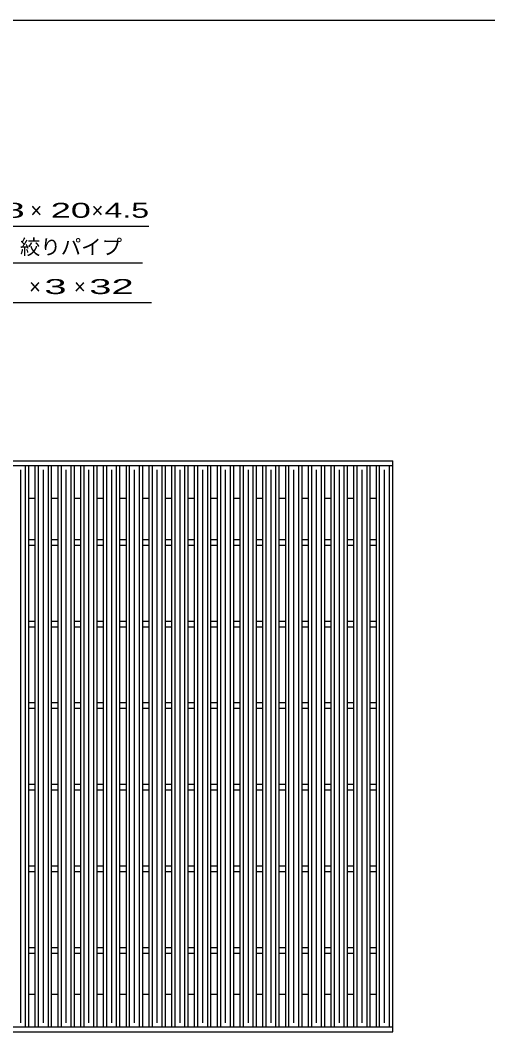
# Model space of a CAD drawing. Units: millimetres, scale not verified. Extents: x -1820 to 1736, y -1282 to 1048.
# Drawn here: x -874 to -301, y -192 to 1048 of the extents above; entities that cross this region are included whole.
import ezdxf
from ezdxf.enums import TextEntityAlignment as Align

# ---------------------------------------------------------------- set-up
doc = ezdxf.new("R2010")
doc.units = ezdxf.units.MM
doc.header["$LTSCALE"] = 10
for name, color, linetype, lineweight in [('CADPAC_LAYER_0000', 150, 'Continuous', 25), ('CADPAC_LAYER_0016', 3, 'Continuous', 25), ('CADPAC_LAYER_0022', 2, 'Continuous', 25)]:
    doc.layers.add(name, color=color, linetype=linetype, lineweight=lineweight)
doc.styles.add('ベクトル', font='')
doc.styles.get('ベクトル').set_extended_font_data('ベクトル')

msp = doc.modelspace()

# ---------------------------------------------------------------- linework, layer by layer
at = {"layer": 'CADPAC_LAYER_0000'}
msp.add_line((-1724, 1048.5), (1736, 1048.5), dxfattribs=at)
at = {"layer": 'CADPAC_LAYER_0016'}
for p, q in [((-1414, 508.5), (-418, 508.5)), ((-418, 502.5), (-418, 508.5)), ((-1414, 502.5), (-418, 502.5)), ((-883.9, 502.5), (-863.9, 502.5)), ((-873.9, -180.5), (-873.9, 497.5)), ((-867.9, -185.5), (-867.9, 502.5)), ((-863.9, -185.5), (-863.9, 502.5)), ((-856, -185.5), (-856, 502.5)), ((-856, 502.5), (-836, 502.5)), ((-852, -185.5), (-852, 502.5)), ((-846, -180.5), (-846, 497.5)), ((-840, -185.5), (-840, 502.5)), ((-836, -185.5), (-836, 502.5)), ((-828.1, -185.5), (-828.1, 502.5)), ((-828.1, 502.5), (-808.1, 502.5)), ((-824.1, -185.5), (-824.1, 502.5)), ((-818.1, -180.5), (-818.1, 497.5)), ((-812.1, -185.5), (-812.1, 502.5)), ((-808.1, -185.5), (-808.1, 502.5)), ((-800.2, -185.5), (-800.2, 502.5)), ((-800.2, 502.5), (-780.2, 502.5)), ((-796.2, -185.5), (-796.2, 502.5)), ((-790.2, -180.5), (-790.2, 497.5)), ((-784.2, -185.5), (-784.2, 502.5)), ((-780.2, -185.5), (-780.2, 502.5)), ((-772.3, -185.5), (-772.3, 502.5)), ((-772.3, 502.5), (-752.3, 502.5)), ((-768.3, -185.5), (-768.3, 502.5)), ((-762.3, -180.5), (-762.3, 497.5)), ((-756.3, -185.5), (-756.3, 502.5)), ((-752.3, -185.5), (-752.3, 502.5)), ((-744.4, -185.5), (-744.4, 502.5)), ((-744.4, 502.5), (-724.4, 502.5)), ((-740.4, -185.5), (-740.4, 502.5)), ((-734.4, -180.5), (-734.4, 497.5)), ((-728.4, -185.5), (-728.4, 502.5)), ((-724.4, -185.5), (-724.4, 502.5)), ((-716.5, -185.5), (-716.5, 502.5)), ((-716.5, 502.5), (-696.5, 502.5)), ((-712.5, -185.5), (-712.5, 502.5)), ((-706.5, -180.5), (-706.5, 497.5)), ((-700.5, -185.5), (-700.5, 502.5)), ((-696.5, -185.5), (-696.5, 502.5)), ((-688.6, -185.5), (-688.6, 502.5)), ((-688.6, 502.5), (-668.6, 502.5)), ((-684.6, -185.5), (-684.6, 502.5)), ((-678.6, -180.5), (-678.6, 497.5)), ((-672.6, -185.5), (-672.6, 502.5)), ((-668.6, -185.5), (-668.6, 502.5)), ((-660.7, -185.5), (-660.7, 502.5)), ((-660.7, 502.5), (-640.7, 502.5)), ((-656.7, -185.5), (-656.7, 502.5)), ((-650.7, -180.5), (-650.7, 497.5)), ((-644.7, -185.5), (-644.7, 502.5)), ((-640.7, -185.5), (-640.7, 502.5)), ((-632.8, -185.5), (-632.8, 502.5)), ((-632.8, 502.5), (-612.8, 502.5)), ((-628.8, -185.5), (-628.8, 502.5)), ((-622.8, -180.5), (-622.8, 497.5)), ((-616.8, -185.5), (-616.8, 502.5)), ((-612.8, -185.5), (-612.8, 502.5)), ((-604.9, -185.5), (-604.9, 502.5)), ((-604.9, 502.5), (-584.9, 502.5)), ((-600.9, -185.5), (-600.9, 502.5)), ((-594.9, -180.5), (-594.9, 497.5)), ((-588.9, -185.5), (-588.9, 502.5)), ((-584.9, -185.5), (-584.9, 502.5)), ((-577, -185.5), (-577, 502.5)), ((-577, 502.5), (-557, 502.5)), ((-573, -185.5), (-573, 502.5)), ((-567, -180.5), (-567, 497.5)), ((-561, -185.5), (-561, 502.5)), ((-557, -185.5), (-557, 502.5)), ((-549.1, -185.5), (-549.1, 502.5)), ((-549.1, 502.5), (-529.1, 502.5)), ((-545.1, -185.5), (-545.1, 502.5)), ((-539.1, -180.5), (-539.1, 497.5)), ((-533.1, -185.5), (-533.1, 502.5)), ((-529.1, -185.5), (-529.1, 502.5)), ((-521.2, -185.5), (-521.2, 502.5)), ((-521.2, 502.5), (-501.2, 502.5)), ((-517.2, -185.5), (-517.2, 502.5)), ((-511.2, -180.5), (-511.2, 497.5)), ((-505.2, -185.5), (-505.2, 502.5)), ((-501.2, -185.5), (-501.2, 502.5)), ((-493.3, -185.5), (-493.3, 502.5)), ((-493.3, 502.5), (-473.3, 502.5)), ((-489.3, -185.5), (-489.3, 502.5)), ((-483.3, -180.5), (-483.3, 497.5)), ((-477.3, -185.5), (-477.3, 502.5)), ((-473.3, -185.5), (-473.3, 502.5)), ((-465.4, -185.5), (-465.4, 502.5)), ((-465.4, 502.5), (-445.4, 502.5)), ((-461.4, -185.5), (-461.4, 502.5)), ((-455.4, -180.5), (-455.4, 497.5)), ((-449.4, -185.5), (-449.4, 502.5)), ((-445.4, -185.5), (-445.4, 502.5)), ((-438, -185.5), (-438, 502.5)), ((-438, 502.5), (-418, 502.5)), ((-434, -185.5), (-434, 502.5)), ((-428, -180.5), (-428, 497.5)), ((-422, -185.5), (-422, 502.5)), ((-418, -185.5), (-418, 502.5)), ((-863.9, 462.5), (-856, 462.5)), ((-836, 462.5), (-828.1, 462.5)), ((-808.1, 462.5), (-800.2, 462.5)), ((-780.2, 462.5), (-772.3, 462.5)), ((-752.3, 462.5), (-744.4, 462.5)), ((-724.4, 462.5), (-716.5, 462.5)), ((-696.5, 462.5), (-688.6, 462.5)), ((-668.6, 462.5), (-660.7, 462.5)), ((-640.7, 462.5), (-632.8, 462.5)), ((-612.8, 462.5), (-604.9, 462.5)), ((-584.9, 462.5), (-577, 462.5)), ((-557, 462.5), (-549.1, 462.5)), ((-529.1, 462.5), (-521.2, 462.5)), ((-501.2, 462.5), (-493.3, 462.5)), ((-473.3, 462.5), (-465.4, 462.5)), ((-445.4, 462.5), (-437.5, 462.5)), ((-863.9, 412), (-856, 412)), ((-836, 412), (-828.1, 412)), ((-808.1, 412), (-800.2, 412)), ((-780.2, 412), (-772.3, 412)), ((-752.3, 412), (-744.4, 412)), ((-724.4, 412), (-716.5, 412)), ((-696.5, 412), (-688.6, 412)), ((-668.6, 412), (-660.7, 412)), ((-640.7, 412), (-632.8, 412)), ((-612.8, 412), (-604.9, 412)), ((-584.9, 412), (-577, 412)), ((-557, 412), (-549.1, 412)), ((-529.1, 412), (-521.2, 412)), ((-501.2, 412), (-493.3, 412)), ((-473.3, 412), (-465.4, 412)), ((-445.4, 412), (-438, 412)), ((-863.9, 405), (-856, 405)), ((-836, 405), (-828.1, 405)), ((-808.1, 405), (-800.2, 405)), ((-780.2, 405), (-772.3, 405)), ((-752.3, 405), (-744.4, 405)), ((-724.4, 405), (-716.5, 405)), ((-696.5, 405), (-688.6, 405)), ((-668.6, 405), (-660.7, 405)), ((-640.7, 405), (-632.8, 405)), ((-612.8, 405), (-604.9, 405)), ((-584.9, 405), (-577, 405)), ((-557, 405), (-549.1, 405)), ((-529.1, 405), (-521.2, 405)), ((-501.2, 405), (-493.3, 405)), ((-473.3, 405), (-465.4, 405)), ((-445.4, 405), (-438, 405)), ((-863.9, 312), (-856, 312)), ((-836, 312), (-828.1, 312)), ((-808.1, 312), (-800.2, 312)), ((-780.2, 312), (-772.3, 312)), ((-752.3, 312), (-744.4, 312)), ((-724.4, 312), (-716.5, 312)), ((-696.5, 312), (-688.6, 312)), ((-668.6, 312), (-660.7, 312)), ((-640.7, 312), (-632.8, 312)), ((-612.8, 312), (-604.9, 312)), ((-584.9, 312), (-577, 312)), ((-557, 312), (-549.1, 312)), ((-529.1, 312), (-521.2, 312)), ((-501.2, 312), (-493.3, 312)), ((-473.3, 312), (-465.4, 312)), ((-445.4, 312), (-438, 312)), ((-863.9, 305), (-856, 305)), ((-836, 305), (-828.1, 305)), ((-808.1, 305), (-800.2, 305)), ((-780.2, 305), (-772.3, 305)), ((-752.3, 305), (-744.4, 305)), ((-724.4, 305), (-716.5, 305)), ((-696.5, 305), (-688.6, 305)), ((-668.6, 305), (-660.7, 305)), ((-640.7, 305), (-632.8, 305)), ((-612.8, 305), (-604.9, 305)), ((-584.9, 305), (-577, 305)), ((-557, 305), (-549.1, 305)), ((-529.1, 305), (-521.2, 305)), ((-501.2, 305), (-493.3, 305)), ((-473.3, 305), (-465.4, 305)), ((-445.4, 305), (-438, 305)), ((-863.9, 212), (-856, 212)), ((-836, 212), (-828.1, 212)), ((-808.1, 212), (-800.2, 212)), ((-780.2, 212), (-772.3, 212)), ((-752.3, 212), (-744.4, 212)), ((-724.4, 212), (-716.5, 212)), ((-696.5, 212), (-688.6, 212)), ((-668.6, 212), (-660.7, 212)), ((-640.7, 212), (-632.8, 212)), ((-612.8, 212), (-604.9, 212)), ((-584.9, 212), (-577, 212)), ((-557, 212), (-549.1, 212)), ((-529.1, 212), (-521.2, 212)), ((-501.2, 212), (-493.3, 212)), ((-473.3, 212), (-465.4, 212)), ((-445.4, 212), (-438, 212)), ((-863.9, 205), (-856, 205)), ((-836, 205), (-828.1, 205)), ((-808.1, 205), (-800.2, 205)), ((-780.2, 205), (-772.3, 205)), ((-752.3, 205), (-744.4, 205)), ((-724.4, 205), (-716.5, 205)), ((-696.5, 205), (-688.6, 205)), ((-668.6, 205), (-660.7, 205)), ((-640.7, 205), (-632.8, 205)), ((-612.8, 205), (-604.9, 205)), ((-584.9, 205), (-577, 205)), ((-557, 205), (-549.1, 205)), ((-529.1, 205), (-521.2, 205)), ((-501.2, 205), (-493.3, 205)), ((-473.3, 205), (-465.4, 205)), ((-445.4, 205), (-438, 205)), ((-863.9, 112), (-856, 112)), ((-836, 112), (-828.1, 112)), ((-808.1, 112), (-800.2, 112)), ((-780.2, 112), (-772.3, 112)), ((-752.3, 112), (-744.4, 112)), ((-724.4, 112), (-716.5, 112)), ((-696.5, 112), (-688.6, 112)), ((-668.6, 112), (-660.7, 112)), ((-640.7, 112), (-632.8, 112)), ((-612.8, 112), (-604.9, 112)), ((-584.9, 112), (-577, 112)), ((-557, 112), (-549.1, 112)), ((-529.1, 112), (-521.2, 112)), ((-501.2, 112), (-493.3, 112)), ((-473.3, 112), (-465.4, 112)), ((-445.4, 112), (-438, 112)), ((-863.9, 105), (-856, 105)), ((-836, 105), (-828.1, 105)), ((-808.1, 105), (-800.2, 105)), ((-780.2, 105), (-772.3, 105)), ((-752.3, 105), (-744.4, 105)), ((-724.4, 105), (-716.5, 105)), ((-696.5, 105), (-688.6, 105)), ((-668.6, 105), (-660.7, 105)), ((-640.7, 105), (-632.8, 105)), ((-612.8, 105), (-604.9, 105)), ((-584.9, 105), (-577, 105)), ((-557, 105), (-549.1, 105)), ((-529.1, 105), (-521.2, 105)), ((-501.2, 105), (-493.3, 105)), ((-473.3, 105), (-465.4, 105)), ((-445.4, 105), (-438, 105)), ((-863.9, 12), (-856, 12)), ((-863.9, 5), (-856, 5)), ((-836, 12), (-828.1, 12)), ((-836, 5), (-828.1, 5)), ((-808.1, 12), (-800.2, 12)), ((-808.1, 5), (-800.2, 5)), ((-780.2, 12), (-772.3, 12)), ((-780.2, 5), (-772.3, 5)), ((-752.3, 12), (-744.4, 12)), ((-752.3, 5), (-744.4, 5)), ((-724.4, 12), (-716.5, 12)), ((-724.4, 5), (-716.5, 5)), ((-696.5, 12), (-688.6, 12)), ((-696.5, 5), (-688.6, 5)), ((-668.6, 12), (-660.7, 12)), ((-668.6, 5), (-660.7, 5)), ((-640.7, 12), (-632.8, 12)), ((-640.7, 5), (-632.8, 5)), ((-612.8, 12), (-604.9, 12)), ((-612.8, 5), (-604.9, 5)), ((-584.9, 12), (-577, 12)), ((-584.9, 5), (-577, 5)), ((-557, 12), (-549.1, 12)), ((-557, 5), (-549.1, 5)), ((-529.1, 12), (-521.2, 12)), ((-529.1, 5), (-521.2, 5)), ((-501.2, 12), (-493.3, 12)), ((-501.2, 5), (-493.3, 5)), ((-473.3, 12), (-465.4, 12)), ((-473.3, 5), (-465.4, 5)), ((-445.4, 12), (-438, 12)), ((-445.4, 5), (-438, 5)), ((-863.9, -88), (-856, -88)), ((-863.9, -95), (-856, -95)), ((-836, -88), (-828.1, -88)), ((-836, -95), (-828.1, -95)), ((-808.1, -88), (-800.2, -88)), ((-808.1, -95), (-800.2, -95)), ((-780.2, -88), (-772.3, -88)), ((-780.2, -95), (-772.3, -95)), ((-752.3, -88), (-744.4, -88)), ((-752.3, -95), (-744.4, -95)), ((-724.4, -88), (-716.5, -88)), ((-724.4, -95), (-716.5, -95)), ((-696.5, -88), (-688.6, -88)), ((-696.5, -95), (-688.6, -95)), ((-668.6, -88), (-660.7, -88)), ((-668.6, -95), (-660.7, -95)), ((-640.7, -88), (-632.8, -88)), ((-640.7, -95), (-632.8, -95)), ((-612.8, -88), (-604.9, -88)), ((-612.8, -95), (-604.9, -95)), ((-584.9, -88), (-577, -88)), ((-584.9, -95), (-577, -95)), ((-557, -88), (-549.1, -88)), ((-557, -95), (-549.1, -95)), ((-529.1, -88), (-521.2, -88)), ((-529.1, -95), (-521.2, -95)), ((-501.2, -88), (-493.3, -88)), ((-501.2, -95), (-493.3, -95)), ((-473.3, -88), (-465.4, -88)), ((-473.3, -95), (-465.4, -95)), ((-445.4, -88), (-438, -88)), ((-445.4, -95), (-438, -95)), ((-863.9, -145.5), (-856, -145.5)), ((-836, -145.5), (-828.1, -145.5)), ((-808.1, -145.5), (-800.2, -145.5)), ((-780.2, -145.5), (-772.3, -145.5)), ((-752.3, -145.5), (-744.4, -145.5)), ((-724.4, -145.5), (-716.5, -145.5)), ((-696.5, -145.5), (-688.6, -145.5)), ((-668.6, -145.5), (-660.7, -145.5)), ((-640.7, -145.5), (-632.8, -145.5)), ((-612.8, -145.5), (-604.9, -145.5)), ((-584.9, -145.5), (-577, -145.5)), ((-557, -145.5), (-549.1, -145.5)), ((-529.1, -145.5), (-521.2, -145.5)), ((-501.2, -145.5), (-493.3, -145.5)), ((-473.3, -145.5), (-465.4, -145.5)), ((-445.4, -145.5), (-437.5, -145.5)), ((-1414, -185.5), (-418, -185.5)), ((-883.9, -185.5), (-863.9, -185.5)), ((-856, -185.5), (-836, -185.5)), ((-828.1, -185.5), (-808.1, -185.5)), ((-800.2, -185.5), (-780.2, -185.5)), ((-772.3, -185.5), (-752.3, -185.5)), ((-744.4, -185.5), (-724.4, -185.5)), ((-716.5, -185.5), (-696.5, -185.5)), ((-688.6, -185.5), (-668.6, -185.5)), ((-660.7, -185.5), (-640.7, -185.5)), ((-632.8, -185.5), (-612.8, -185.5)), ((-604.9, -185.5), (-584.9, -185.5)), ((-577, -185.5), (-557, -185.5)), ((-549.1, -185.5), (-529.1, -185.5)), ((-521.2, -185.5), (-501.2, -185.5)), ((-493.3, -185.5), (-473.3, -185.5)), ((-465.4, -185.5), (-445.4, -185.5)), ((-438, -185.5), (-418, -185.5)), ((-418, -191.5), (-418, -185.5)), ((-1414, -191.5), (-418, -191.5))]:
    msp.add_line(p, q, dxfattribs=at)
at = {"layer": 'CADPAC_LAYER_0022', "color": 4}
for p, q in [((-1177, 796), (-717, 796)), ((-1164.75, 751), (-724.75, 751)), ((-1153.55, 702.5), (-713.55, 702.5))]:
    msp.add_line(p, q, dxfattribs=at)

# ---------------------------------------------------------------- texts
at = {"layer": 'CADPAC_LAYER_0022', "style": 'ベクトル'}
for s, width, p in [(' 38 ', 2, (-937, 815.5)), ('20', 1.8, (-837, 815.5)), (' 4.5 ', 1.6, (-782, 815.5)), (' 3 ', 2, (-858.55, 722)), (' 32 ', 2, (-803.55, 722))]:
    msp.add_text(s, height=18.33, dxfattribs=dict(at, width=width)).set_placement(p, align=Align.MIDDLE_LEFT)
for s, p in [('×', (-862, 815.5)), ('×', (-787, 815.5)), ('絞りパイプ', (-874.75, 770.5)), ('×', (-863.55, 722)), ('×', (-808.55, 722))]:
    msp.add_text(s, height=18.33, dxfattribs=at).set_placement(p, align=Align.MIDDLE_LEFT)

doc.saveas('drawing.dxf')
